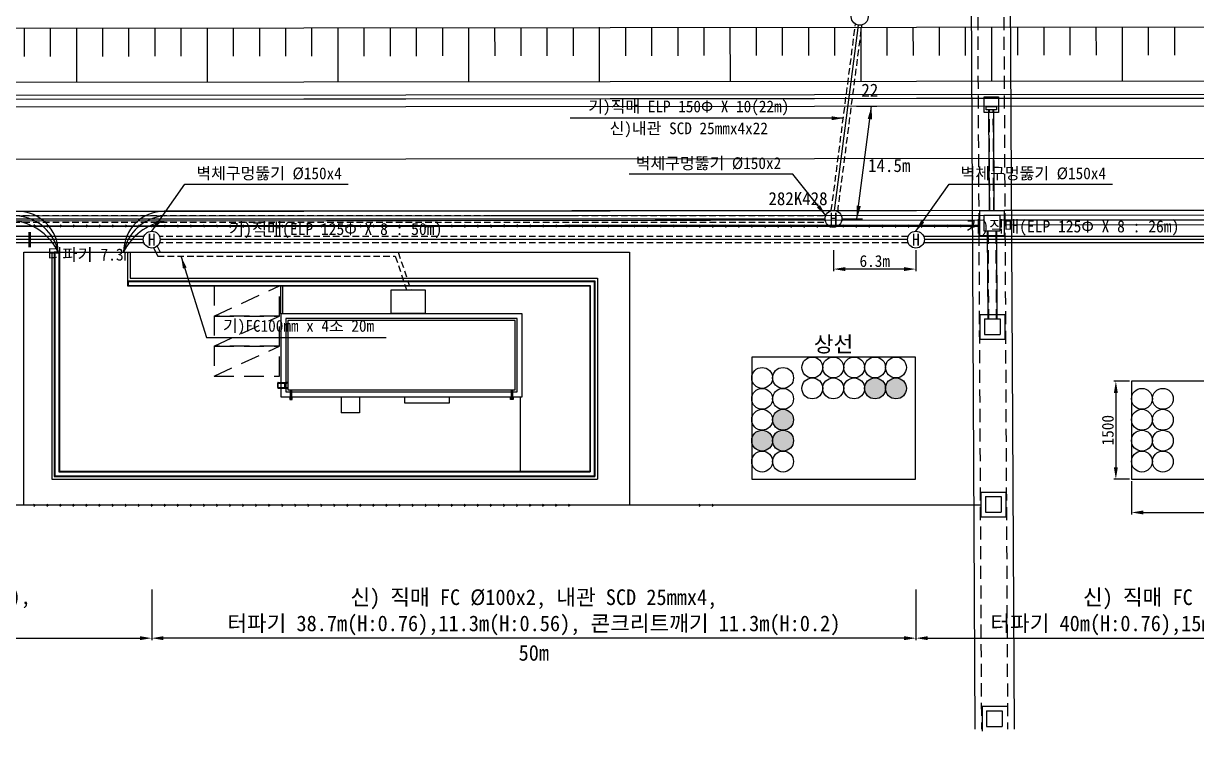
# Model space of a CAD drawing. Header units: millimetres. Extents: x 186056 to 186946, y 311645 to 311835.
# Drawn here: x 186129.1 to 186218.9, y 311645.1 to 311700.9 of the extents above; entities that cross this region are included whole.
import ezdxf
from ezdxf.enums import TextEntityAlignment as Align

# ---------------------------------------------------------------- set-up
doc = ezdxf.new("R2010")
doc.units = ezdxf.units.MM
for name, pattern in [('A-DASHD01X', [1.5, 1, -0.5]), ('DASHEDX2', [1.5, 1, -0.5]), ('HID', [2.3, 1.5, -0.8]), ('HIDDEN', [0.375, 0.25, -0.125])]:
    doc.linetypes.add(name, pattern=pattern)
for name, color, linetype in [('TT-LINE', 7, 'Continuous'), ('TT-MANH', 4, 'Continuous'), ('TZ-BASE', 253, 'Continuous'), ('TZ-DIMS', 1, 'Continuous'), ('TZ-LEAL', 1, 'Continuous'), ('TZ-LEAT', 3, 'Continuous'), ('TZ-LINE', 7, 'Continuous'), ('TZ-TEX2', 3, 'Continuous'), ('TZ-TEXT', 6, 'Continuous')]:
    doc.layers.add(name, color=color, linetype=linetype)
doc.styles.get("Standard").update_dxf_attribs({"font": 'GulimChe.ttf'})
doc.linetypes.add('ZIGZAG', pattern='A,0.00254,-5.08,[131,ltypeshp.shx,S=5.08,R=0,X=-5.08,Y=0],-10.16,[131,ltypeshp.shx,S=5.08,R=180,X=5.08,Y=0],-5.08', length=20.32254)
doc.dimstyles.new('D300', dxfattribs={"dimscale": 0.3, "dimtxt": 3, "dimasz": 3, "dimexe": 0.5, "dimexo": 0.5, "dimgap": 0.5, "dimtad": 1, "dimdec": 0, "dimzin": 1, "dimdsep": 46, "dimlunit": 6, "dimtxsty": 'Standard', "dimcen": 1, "dimclrd": 1, "dimclre": 1, "dimclrt": 3, "dimadec": 0, "dimazin": 0, "dimtfac": 1, "dimtdec": 0, "dimtix": 1, "dimtmove": 2, "dimatfit": 3, "dimfxl": 0, "dimtvp": 2, "dimlwd": -1, "dimlwe": -1, "dimarcsym": 0})

# ---------------------------------------------------------------- blocks, each defined once
blk = doc.blocks.new('*D4')
at = {"layer": 'DEFPOINTS', "color": 0, "ltscale": 2}
for p in [(186213.907, 311673.565), (186212.712, 311666.065), (186213.907, 311666.065)]:
    blk.add_point(p, dxfattribs=at)
at = {"layer": 'TZ-DIMS', "color": 1, "ltscale": 2}
for p, q in [((186213.757, 311673.565), (186212.562, 311673.565)), ((186212.712, 311672.665), (186212.712, 311666.965)), ((186213.757, 311666.065), (186212.562, 311666.065))]:
    blk.add_line(p, q, dxfattribs=at)
for points in [[(186212.562, 311672.665), (186212.862, 311672.665), (186212.712, 311673.565)], [(186212.562, 311666.965), (186212.862, 311666.965), (186212.712, 311666.065)]]:
    blk.add_solid(points, dxfattribs=at)
at = {"layer": 'TZ-DIMS', "color": 3, "ltscale": 2, "insert": (186212.1, 311669.815), "char_height": 0.9, "attachment_point": 5, "rotation": 90}
blk.add_mtext('1500', dxfattribs=at)
blk = doc.blocks.new('*D5')
at = {"layer": 'DEFPOINTS', "color": 0, "ltscale": 2}
for p in [(186213.907, 311666.065), (186228.907, 311666.065), (186228.907, 311663.517)]:
    blk.add_point(p, dxfattribs=at)
at = {"layer": 'TZ-DIMS', "color": 1, "ltscale": 2}
for p, q in [((186213.907, 311665.915), (186213.907, 311663.367)), ((186228.907, 311665.915), (186228.907, 311663.367)), ((186214.807, 311663.517), (186228.007, 311663.517))]:
    blk.add_line(p, q, dxfattribs=at)
for points in [[(186214.807, 311663.667), (186214.807, 311663.367), (186213.907, 311663.517)], [(186228.007, 311663.667), (186228.007, 311663.367), (186228.907, 311663.517)]]:
    blk.add_solid(points, dxfattribs=at)
at = {"layer": 'TZ-DIMS', "color": 3, "ltscale": 2, "insert": (186221.407, 311664.128), "char_height": 0.9, "attachment_point": 5}
blk.add_mtext('3000', dxfattribs=at)
blk = doc.blocks.new('*D6')
at = {"layer": 'DEFPOINTS', "color": 0, "ltscale": 2}
for p in [(186191.119, 311683.757), (186197.419, 311683.757), (186191.119, 311682.147)]:
    blk.add_point(p, dxfattribs=at)
at = {"layer": 'TZ-DIMS', "color": 1, "ltscale": 2}
for p, q in [((186191.119, 311683.607), (186191.119, 311681.997)), ((186197.419, 311683.607), (186197.419, 311681.997)), ((186196.519, 311682.147), (186192.019, 311682.147))]:
    blk.add_line(p, q, dxfattribs=at)
for points in [[(186192.019, 311682.297), (186192.019, 311681.997), (186191.119, 311682.147)], [(186196.519, 311682.297), (186196.519, 311681.997), (186197.419, 311682.147)]]:
    blk.add_solid(points, dxfattribs=at)
at = {"layer": 'TZ-DIMS', "color": 3, "ltscale": 2, "insert": (186194.269, 311682.758), "char_height": 0.9, "width": 0.59176, "attachment_point": 5}
blk.add_mtext('6.3m', dxfattribs=at)
blk = doc.blocks.new('*D8')
at = {"layer": 'DEFPOINTS', "color": 0, "ltscale": 2}
for p in [(186197.419, 311657.771), (186251.046, 311657.771), (186251.046, 311653.896)]:
    blk.add_point(p, dxfattribs=at)
at = {"layer": 'TZ-TEXT', "color": 1, "ltscale": 2}
for p, q in [((186197.419, 311657.621), (186197.419, 311653.746)), ((186251.046, 311657.621), (186251.046, 311653.746)), ((186198.319, 311653.896), (186250.146, 311653.896))]:
    blk.add_line(p, q, dxfattribs=at)
for points in [[(186198.319, 311654.046), (186198.319, 311653.746), (186197.419, 311653.896)], [(186250.146, 311654.046), (186250.146, 311653.746), (186251.046, 311653.896)]]:
    blk.add_solid(points, dxfattribs=at)
at = {"layer": 'TZ-TEXT', "color": 3, "ltscale": 2, "insert": (186224.233, 311655.872), "char_height": 1.2, "attachment_point": 5}
blk.add_mtext('{\\C6;신) 직매 FC Ø100x2, 내관 SCD 25mmx4,\\P터파기 40m(H:0.76),15m(H:0.56), 콘크리트깨기 15m(H:0.2)}', dxfattribs=at)
blk = doc.blocks.new('*D9')
at = {"layer": 'DEFPOINTS', "color": 0, "ltscale": 2}
for p in [(186138.961, 311657.771), (186197.419, 311657.771), (186138.961, 311653.896)]:
    blk.add_point(p, dxfattribs=at)
at = {"layer": 'TZ-TEXT', "color": 1, "ltscale": 2}
for p, q in [((186138.961, 311657.621), (186138.961, 311653.746)), ((186197.419, 311657.621), (186197.419, 311653.746)), ((186196.519, 311653.896), (186139.861, 311653.896))]:
    blk.add_line(p, q, dxfattribs=at)
for points in [[(186139.861, 311654.046), (186139.861, 311653.746), (186138.961, 311653.896)], [(186196.519, 311654.046), (186196.519, 311653.746), (186197.419, 311653.896)]]:
    blk.add_solid(points, dxfattribs=at)
at = {"layer": 'TZ-TEXT', "color": 3, "ltscale": 2, "insert": (186168.19, 311655.872), "char_height": 1.2, "attachment_point": 5}
blk.add_mtext('{\\C6;신) 직매 FC Ø100x2, 내관 SCD 25mmx4,\\P터파기 38.7m(H:0.76),11.3m(H:0.56), 콘크리트깨기 11.3m(H:0.2)}', dxfattribs=at)
blk = doc.blocks.new('*D10')
at = {"layer": 'DEFPOINTS', "color": 0, "ltscale": 2}
for p in [(186089.556, 311657.771), (186138.961, 311657.771), (186138.961, 311653.896)]:
    blk.add_point(p, dxfattribs=at)
at = {"layer": 'TZ-TEXT', "color": 1, "ltscale": 2}
for p, q in [((186089.556, 311657.621), (186089.556, 311653.746)), ((186138.961, 311657.621), (186138.961, 311653.746)), ((186090.456, 311653.896), (186138.061, 311653.896))]:
    blk.add_line(p, q, dxfattribs=at)
for points in [[(186090.456, 311654.046), (186090.456, 311653.746), (186089.556, 311653.896)], [(186138.061, 311654.046), (186138.061, 311653.746), (186138.961, 311653.896)]]:
    blk.add_solid(points, dxfattribs=at)
at = {"layer": 'TZ-TEXT', "color": 3, "ltscale": 2, "insert": (186114.259, 311656.937), "char_height": 1.2, "attachment_point": 5}
blk.add_mtext('{\\C6;신) 직매 FC Ø100x2, 내관 SCD 25mmx4\\P터파기 50.3mm(H:0.76-41.8m H:0.56-8.5m),\\P콘크리트깨기 8.5m(H:0.2)}', dxfattribs=at)

msp = doc.modelspace()

# ---------------------------------------------------------------- hatches: boundary and pattern name
at = {"layer": 'TZ-LINE', "ltscale": 2}
h = msp.add_hatch(color=256, dxfattribs=at)
h.dxf.hatch_style = 1
h.paths.add_polyline_path([(186193.493, 311673.015, 1), (186195.093, 311673.015, 1)])
h = msp.add_hatch(color=256, dxfattribs=at)
h.dxf.hatch_style = 1
h.paths.add_polyline_path([(186195.093, 311673.015, 1), (186196.693, 311673.015, 1)])
h = msp.add_hatch(color=256, dxfattribs=at)
h.dxf.hatch_style = 1
h.paths.add_polyline_path([(186186.454, 311670.615, 1), (186188.054, 311670.615, 1)])
h = msp.add_hatch(color=256, dxfattribs=at)
h.dxf.hatch_style = 1
h.paths.add_polyline_path([(186184.854, 311669.015, 1), (186186.454, 311669.015, 1)])
h = msp.add_hatch(color=256, dxfattribs=at)
h.dxf.hatch_style = 1
h.paths.add_polyline_path([(186186.454, 311669.015, 1), (186188.054, 311669.015, 1)])

# ---------------------------------------------------------------- linework, layer by layer
at = {"layer": 'TT-LINE', "linetype": 'ByBlock', "ltscale": 2}
for p, q in [((186139.107, 311683.774), (186139.422, 311683.137)), ((186139.381, 311683.913), (186139.612, 311683.443))]:
    msp.add_line(p, q, dxfattribs=at)
at = {"layer": 'TT-LINE', "linetype": 'HIDDEN', "ltscale": 2}
for p, q in [((186139.422, 311683.137), (186157.591, 311683.137)), ((186139.612, 311683.443), (186157.812, 311683.443)), ((186157.591, 311683.137), (186158.453, 311680.552)), ((186157.812, 311683.443), (186158.777, 311680.552))]:
    msp.add_line(p, q, dxfattribs=at)
at = {"layer": 'TT-MANH'}
for centre in [(186193.119, 311701.456), (186191.119, 311685.997), (186138.961, 311684.401), (186197.419, 311684.401)]:
    msp.add_circle(centre, 0.644, dxfattribs=at)
at = {"layer": 'TZ-BASE', "linetype": 'Continuous'}
for p, q in [((186201.397, 311747.941), (186201.93, 311646.923)), ((186204.397, 311747.927), (186204.93, 311646.923)), ((186055.927, 311695.395), (186301.259, 311695.62)), ((186055.927, 311695.393), (186301.259, 311695.619)), ((186055.927, 311695.401), (186301.259, 311695.607)), ((186055.927, 311695.095), (186301.259, 311695.32)), ((186055.927, 311695.093), (186301.259, 311695.319)), ((186055.927, 311695.101), (186301.259, 311695.307)), ((186202.627, 311695.329), (186203.727, 311695.33)), ((186202.637, 311694.129), (186202.627, 311695.329)), ((186203.727, 311695.33), (186203.737, 311694.13)), ((186055.927, 311694.495), (186301.259, 311694.72)), ((186055.927, 311694.493), (186301.259, 311694.719)), ((186055.927, 311694.501), (186301.259, 311694.707)), ((186203.041, 311686.633), (186203.006, 311694.329)), ((186203.401, 311686.635), (186203.366, 311694.331)), ((186203.737, 311694.13), (186202.637, 311694.129)), ((186202.271, 311686.629), (186055.927, 311686.495)), ((186055.927, 311686.145), (186202.623, 311686.279)), ((186202.271, 311686.629), (186139.917, 311686.572)), ((186139.917, 311686.222), (186202.624, 311686.279)), ((186202.271, 311686.629), (186204.171, 311686.639)), ((186202.271, 311686.629), (186204.171, 311686.639)), ((186202.271, 311686.629), (186202.281, 311684.729)), ((186202.271, 311686.629), (186202.281, 311684.729)), ((186202.625, 311686.284), (186203.825, 311686.285)), ((186202.625, 311686.284), (186203.825, 311686.285)), ((186202.625, 311686.284), (186202.626, 311685.084)), ((186202.625, 311686.284), (186202.626, 311685.084)), ((186203.823, 311686.28), (186301.259, 311686.37)), ((186203.825, 311686.285), (186203.826, 311685.085)), ((186203.825, 311686.285), (186203.826, 311685.085)), ((186204.171, 311686.639), (186204.181, 311684.739)), ((186204.171, 311686.639), (186204.181, 311684.739)), ((186202.624, 311685.879), (186055.927, 311685.745)), ((186055.927, 311685.395), (186202.276, 311685.529)), ((186055.927, 311685.395), (186129.777, 311685.463)), ((186138.848, 311685.471), (186202.277, 311685.529)), ((186202.624, 311685.879), (186139.917, 311685.822)), ((186301.259, 311685.97), (186203.824, 311685.88)), ((186202.281, 311684.729), (186204.181, 311684.739)), ((186202.281, 311684.729), (186204.181, 311684.739)), ((186202.626, 311685.084), (186203.826, 311685.085)), ((186202.626, 311685.084), (186203.826, 311685.085)), ((186202.879, 311685.084), (186202.915, 311678.33)), ((186202.879, 311685.084), (186202.915, 311678.33)), ((186203.579, 311685.084), (186203.615, 311678.33)), ((186203.579, 311685.084), (186203.615, 311678.33)), ((186202.317, 311678.679), (186204.217, 311678.681)), ((186202.317, 311678.679), (186204.217, 311678.681)), ((186202.317, 311678.679), (186202.319, 311676.779)), ((186202.667, 311678.329), (186203.867, 311678.331)), ((186202.667, 311678.329), (186203.867, 311678.331)), ((186202.667, 311678.329), (186202.668, 311677.129)), ((186203.867, 311678.331), (186203.868, 311677.131)), ((186204.217, 311678.681), (186204.219, 311676.781)), ((186202.319, 311676.779), (186204.219, 311676.781)), ((186202.668, 311677.129), (186203.868, 311677.131)), ((186202.389, 311665.079), (186204.289, 311665.081)), ((186202.389, 311665.079), (186202.39, 311663.179)), ((186202.739, 311664.73), (186203.939, 311664.731)), ((186202.739, 311664.73), (186202.74, 311663.53)), ((186203.939, 311664.731), (186203.94, 311663.531)), ((186204.289, 311665.081), (186204.29, 311663.181)), ((186202.39, 311663.179), (186204.29, 311663.181)), ((186202.74, 311663.53), (186203.94, 311663.531)), ((186202.475, 311648.679), (186204.375, 311648.681)), ((186202.475, 311648.679), (186202.477, 311646.779)), ((186202.826, 311648.33), (186204.026, 311648.331)), ((186202.826, 311648.33), (186202.827, 311647.13)), ((186204.026, 311648.331), (186204.027, 311647.131)), ((186202.827, 311647.13), (186204.027, 311647.131))]:
    msp.add_line(p, q, dxfattribs=at)
at = {"layer": 'TZ-BASE', "linetype": 'DASHEDX2'}
for p, q in [((186201.897, 311747.938), (186202.43, 311646.923)), ((186203.897, 311747.93), (186204.43, 311646.923)), ((186203.071, 311686.633), (186203.036, 311694.329)), ((186203.371, 311686.635), (186203.336, 311694.331)), ((186202.929, 311685.084), (186202.965, 311678.33)), ((186203.529, 311685.084), (186203.565, 311678.33))]:
    msp.add_line(p, q, dxfattribs=at)
at = {"layer": 'TZ-BASE'}
for p, q in [((186082.846, 311700.556), (186301.259, 311700.752)), ((186129.221, 311698.42), (186129.219, 311700.598)), ((186131.221, 311698.422), (186131.219, 311700.6)), ((186133.223, 311696.464), (186133.219, 311700.606)), ((186135.221, 311698.427), (186135.219, 311700.603)), ((186137.221, 311698.429), (186137.219, 311700.605)), ((186139.221, 311698.432), (186139.219, 311700.607)), ((186141.221, 311698.434), (186141.219, 311700.609)), ((186143.223, 311696.474), (186143.219, 311700.615)), ((186145.221, 311698.439), (186145.219, 311700.616)), ((186147.221, 311698.441), (186147.219, 311700.618)), ((186149.221, 311698.444), (186149.219, 311700.62)), ((186151.221, 311698.446), (186151.219, 311700.622)), ((186153.223, 311696.483), (186153.219, 311700.627)), ((186155.221, 311698.451), (186155.219, 311700.629)), ((186157.221, 311698.454), (186157.219, 311700.631)), ((186159.221, 311698.456), (186159.219, 311700.633)), ((186161.221, 311698.458), (186161.219, 311700.635)), ((186163.223, 311696.492), (186163.219, 311700.64)), ((186165.221, 311698.463), (186165.219, 311700.642)), ((186167.221, 311698.466), (186167.219, 311700.644)), ((186169.221, 311698.468), (186169.219, 311700.646)), ((186171.221, 311698.471), (186171.219, 311700.648)), ((186173.223, 311696.501), (186173.219, 311700.653)), ((186175.221, 311698.475), (186175.219, 311700.655)), ((186177.221, 311698.478), (186177.219, 311700.657)), ((186179.221, 311698.48), (186179.219, 311700.659)), ((186181.221, 311698.483), (186181.219, 311700.661)), ((186183.223, 311696.51), (186183.219, 311700.666)), ((186185.221, 311698.487), (186185.219, 311700.648)), ((186187.221, 311698.49), (186187.219, 311700.65)), ((186189.221, 311698.492), (186189.219, 311700.652)), ((186191.221, 311698.495), (186191.219, 311700.654)), ((186193.223, 311696.52), (186193.219, 311700.659)), ((186195.221, 311698.5), (186195.219, 311700.661)), ((186197.221, 311698.502), (186197.219, 311700.663)), ((186199.221, 311698.504), (186199.219, 311700.665)), ((186201.221, 311698.507), (186201.219, 311700.667)), ((186203.223, 311696.529), (186203.219, 311700.672)), ((186205.221, 311698.512), (186205.219, 311700.666)), ((186207.221, 311698.514), (186207.219, 311700.668)), ((186209.221, 311698.517), (186209.219, 311700.67)), ((186211.221, 311698.519), (186211.219, 311700.672)), ((186213.223, 311696.538), (186213.219, 311700.677)), ((186215.221, 311698.524), (186215.219, 311700.675)), ((186217.221, 311698.526), (186217.219, 311700.677)), ((186055.927, 311696.393), (186301.259, 311696.619)), ((186055.927, 311690.495), (186301.259, 311690.72)), ((186055.927, 311690.493), (186301.259, 311690.719)), ((186055.927, 311686.495), (186301.259, 311686.72)), ((186055.927, 311686.493), (186301.259, 311686.719)), ((186103.603, 311685.439), (186202.275, 311685.439)), ((186129.953, 311685.547), (186130.075, 311685.462)), ((186130.075, 311685.462), (186129.961, 311685.365)), ((186130.956, 311685.547), (186131.079, 311685.462)), ((186131.079, 311685.462), (186130.964, 311685.365)), ((186131.952, 311685.544), (186132.074, 311685.459)), ((186132.074, 311685.459), (186131.96, 311685.362)), ((186132.948, 311685.542), (186133.07, 311685.456)), ((186133.07, 311685.456), (186132.955, 311685.359)), ((186133.944, 311685.539), (186134.066, 311685.454)), ((186133.944, 311685.539), (186134.066, 311685.454)), ((186134.066, 311685.454), (186133.951, 311685.357)), ((186134.066, 311685.454), (186133.951, 311685.357)), ((186134.94, 311685.536), (186135.062, 311685.451)), ((186135.062, 311685.451), (186134.947, 311685.354)), ((186135.941, 311685.538), (186136.063, 311685.453)), ((186136.063, 311685.453), (186135.948, 311685.356)), ((186136.944, 311685.538), (186137.066, 311685.453)), ((186137.066, 311685.453), (186136.951, 311685.356)), ((186137.94, 311685.536), (186138.062, 311685.45)), ((186138.062, 311685.45), (186137.947, 311685.353)), ((186138.936, 311685.533), (186139.058, 311685.448)), ((186139.058, 311685.448), (186138.943, 311685.351)), ((186139.931, 311685.53), (186140.054, 311685.445)), ((186139.931, 311685.53), (186140.054, 311685.445)), ((186140.054, 311685.445), (186139.939, 311685.348)), ((186140.054, 311685.445), (186139.939, 311685.348)), ((186140.927, 311685.528), (186141.049, 311685.442)), ((186141.049, 311685.442), (186140.935, 311685.346)), ((186141.928, 311685.529), (186142.051, 311685.444)), ((186142.051, 311685.444), (186141.936, 311685.347)), ((186142.932, 311685.529), (186143.054, 311685.444)), ((186143.054, 311685.444), (186142.939, 311685.347)), ((186143.927, 311685.527), (186144.05, 311685.441)), ((186144.05, 311685.441), (186143.935, 311685.345)), ((186144.923, 311685.524), (186145.045, 311685.439)), ((186145.045, 311685.439), (186144.931, 311685.342)), ((186145.919, 311685.524), (186146.041, 311685.439)), ((186145.919, 311685.524), (186146.041, 311685.439)), ((186146.041, 311685.439), (186145.927, 311685.342)), ((186146.041, 311685.439), (186145.927, 311685.342)), ((186146.915, 311685.522), (186147.037, 311685.436)), ((186147.037, 311685.436), (186146.922, 311685.339)), ((186147.916, 311685.523), (186148.038, 311685.438)), ((186148.038, 311685.438), (186147.924, 311685.341)), ((186148.919, 311685.523), (186149.042, 311685.438)), ((186149.042, 311685.438), (186148.927, 311685.341)), ((186149.915, 311685.521), (186150.037, 311685.435)), ((186150.037, 311685.435), (186149.923, 311685.338)), ((186150.911, 311685.518), (186151.033, 311685.433)), ((186151.033, 311685.433), (186150.918, 311685.336)), ((186151.907, 311685.525), (186152.029, 311685.44)), ((186151.907, 311685.525), (186152.029, 311685.44)), ((186152.029, 311685.44), (186151.914, 311685.343)), ((186152.029, 311685.44), (186151.914, 311685.343)), ((186152.903, 311685.522), (186153.025, 311685.437)), ((186153.025, 311685.437), (186152.91, 311685.34)), ((186153.904, 311685.524), (186154.026, 311685.439)), ((186154.026, 311685.439), (186153.911, 311685.342)), ((186154.907, 311685.529), (186155.029, 311685.444)), ((186155.029, 311685.444), (186154.914, 311685.347)), ((186155.903, 311685.527), (186156.025, 311685.441)), ((186156.025, 311685.441), (186155.91, 311685.345)), ((186156.899, 311685.524), (186157.021, 311685.439)), ((186156.899, 311685.524), (186157.021, 311685.439)), ((186157.021, 311685.439), (186156.906, 311685.342)), ((186157.021, 311685.439), (186156.906, 311685.342)), ((186157.894, 311685.522), (186158.017, 311685.437)), ((186158.017, 311685.437), (186157.902, 311685.34)), ((186158.896, 311685.524), (186159.018, 311685.439)), ((186159.018, 311685.439), (186158.903, 311685.342)), ((186159.899, 311685.524), (186160.021, 311685.439)), ((186160.021, 311685.439), (186159.906, 311685.342)), ((186160.893, 311685.527), (186161.015, 311685.442)), ((186161.015, 311685.442), (186160.901, 311685.345)), ((186161.889, 311685.525), (186162.011, 311685.439)), ((186162.011, 311685.439), (186161.896, 311685.343)), ((186162.885, 311685.522), (186163.007, 311685.437)), ((186162.885, 311685.522), (186163.007, 311685.437)), ((186163.007, 311685.437), (186162.892, 311685.34)), ((186163.007, 311685.437), (186162.892, 311685.34)), ((186163.882, 311685.522), (186164.004, 311685.437)), ((186164.004, 311685.437), (186163.89, 311685.34)), ((186164.883, 311685.524), (186165.005, 311685.439)), ((186165.005, 311685.439), (186164.891, 311685.342)), ((186165.886, 311685.549), (186166.009, 311685.464)), ((186166.009, 311685.464), (186165.894, 311685.367)), ((186166.882, 311685.547), (186167.005, 311685.462)), ((186167.005, 311685.462), (186166.89, 311685.365)), ((186167.878, 311685.544), (186168, 311685.459)), ((186168, 311685.459), (186167.886, 311685.362)), ((186168.874, 311685.542), (186168.996, 311685.456)), ((186168.874, 311685.542), (186168.996, 311685.456)), ((186168.996, 311685.456), (186168.881, 311685.359)), ((186168.996, 311685.456), (186168.881, 311685.359)), ((186169.87, 311685.539), (186169.992, 311685.454)), ((186169.992, 311685.454), (186169.877, 311685.357)), ((186170.871, 311685.541), (186170.993, 311685.455)), ((186170.993, 311685.455), (186170.878, 311685.359)), ((186171.874, 311685.541), (186171.996, 311685.455)), ((186171.996, 311685.455), (186171.882, 311685.359)), ((186172.87, 311685.538), (186172.992, 311685.453)), ((186172.992, 311685.453), (186172.877, 311685.356)), ((186173.866, 311685.536), (186173.988, 311685.45)), ((186173.988, 311685.45), (186173.873, 311685.353)), ((186174.862, 311685.533), (186174.984, 311685.448)), ((186174.862, 311685.533), (186174.984, 311685.448)), ((186174.984, 311685.448), (186174.869, 311685.351)), ((186174.984, 311685.448), (186174.869, 311685.351)), ((186175.857, 311685.53), (186175.98, 311685.445)), ((186175.98, 311685.445), (186175.865, 311685.348)), ((186176.859, 311685.532), (186176.981, 311685.447)), ((186176.981, 311685.447), (186176.866, 311685.35)), ((186177.862, 311685.532), (186177.984, 311685.447)), ((186177.984, 311685.447), (186177.869, 311685.35)), ((186178.858, 311685.529), (186178.98, 311685.444)), ((186178.98, 311685.444), (186178.865, 311685.347)), ((186179.853, 311685.527), (186179.976, 311685.441)), ((186179.976, 311685.441), (186179.861, 311685.345)), ((186180.849, 311685.524), (186180.971, 311685.439)), ((186180.849, 311685.524), (186180.971, 311685.439)), ((186180.971, 311685.439), (186180.857, 311685.342)), ((186180.971, 311685.439), (186180.857, 311685.342)), ((186181.845, 311685.522), (186181.967, 311685.436)), ((186181.967, 311685.436), (186181.853, 311685.339)), ((186182.846, 311685.523), (186182.968, 311685.438)), ((186182.968, 311685.438), (186182.854, 311685.341)), ((186183.849, 311685.523), (186183.972, 311685.438)), ((186183.972, 311685.438), (186183.857, 311685.341)), ((186184.845, 311685.521), (186184.968, 311685.435)), ((186184.968, 311685.435), (186184.853, 311685.338)), ((186185.841, 311685.518), (186185.963, 311685.433)), ((186185.963, 311685.433), (186185.849, 311685.336)), ((186186.837, 311685.524), (186186.959, 311685.439)), ((186186.837, 311685.524), (186186.959, 311685.439)), ((186186.959, 311685.439), (186186.844, 311685.342)), ((186186.959, 311685.439), (186186.844, 311685.342)), ((186187.833, 311685.522), (186187.955, 311685.436)), ((186187.955, 311685.436), (186187.84, 311685.339)), ((186188.834, 311685.523), (186188.956, 311685.438)), ((186188.956, 311685.438), (186188.841, 311685.341)), ((186189.837, 311685.523), (186189.959, 311685.438)), ((186189.959, 311685.438), (186189.845, 311685.341)), ((186190.833, 311685.521), (186190.955, 311685.435)), ((186190.955, 311685.435), (186190.84, 311685.338)), ((186191.829, 311685.527), (186191.951, 311685.441)), ((186191.951, 311685.441), (186191.836, 311685.345)), ((186192.825, 311685.524), (186192.947, 311685.439)), ((186192.825, 311685.524), (186192.947, 311685.439)), ((186192.947, 311685.439), (186192.832, 311685.342)), ((186192.947, 311685.439), (186192.832, 311685.342)), ((186193.82, 311685.522), (186193.943, 311685.436)), ((186193.943, 311685.436), (186193.828, 311685.339)), ((186194.822, 311685.523), (186194.944, 311685.438)), ((186194.944, 311685.438), (186194.829, 311685.341)), ((186195.825, 311685.523), (186195.947, 311685.438)), ((186195.947, 311685.438), (186195.832, 311685.341)), ((186196.821, 311685.521), (186196.943, 311685.435)), ((186196.943, 311685.435), (186196.828, 311685.338)), ((186197.816, 311685.518), (186197.939, 311685.433)), ((186197.939, 311685.433), (186197.824, 311685.336)), ((186198.812, 311685.524), (186198.934, 311685.439)), ((186198.812, 311685.524), (186198.934, 311685.439)), ((186198.934, 311685.439), (186198.82, 311685.342)), ((186198.934, 311685.439), (186198.82, 311685.342)), ((186199.813, 311685.526), (186199.936, 311685.441)), ((186199.936, 311685.441), (186199.821, 311685.344)), ((186200.817, 311685.526), (186200.939, 311685.441)), ((186200.939, 311685.441), (186200.824, 311685.344)), ((186201.812, 311685.523), (186201.935, 311685.438)), ((186201.935, 311685.438), (186201.82, 311685.341)), ((186131.307, 311683.452), (186131.307, 311666.072)), ((186131.507, 311683.452), (186131.507, 311666.272)), ((186131.907, 311683.452), (186131.507, 311683.452)), ((186131.557, 311683.402), (186131.557, 311666.322)), ((186131.857, 311683.402), (186131.557, 311683.402)), ((186131.857, 311683.431), (186131.857, 311666.622)), ((186131.907, 311683.452), (186131.907, 311666.672)), ((186137.107, 311681.252), (186172.862, 311681.252)), ((186137.107, 311681.252), (186137.107, 311680.852)), ((186137.107, 311680.852), (186172.462, 311680.852)), ((186137.157, 311681.202), (186172.812, 311681.202)), ((186137.157, 311681.202), (186137.157, 311680.902)), ((186137.157, 311680.902), (186172.512, 311680.902)), ((186137.307, 311681.452), (186173.062, 311681.452)), ((186148.833, 311678.732), (186148.834, 311680.852)), ((186148.983, 311678.732), (186148.984, 311680.852)), ((186172.462, 311680.852), (186172.462, 311666.672)), ((186172.512, 311680.902), (186172.512, 311666.622)), ((186172.812, 311681.202), (186172.812, 311666.322)), ((186172.862, 311681.252), (186172.862, 311666.272)), ((186173.062, 311681.452), (186173.062, 311666.072)), ((186157.288, 311678.752), (186157.288, 311680.552)), ((186157.288, 311680.552), (186159.888, 311680.552)), ((186159.888, 311680.552), (186159.888, 311678.752)), ((186167.293, 311678.732), (186148.833, 311678.732)), ((186148.833, 311678.732), (186148.833, 311672.372)), ((186166.913, 311678.352), (186149.213, 311678.352)), ((186149.213, 311678.352), (186149.213, 311672.752)), ((186166.763, 311678.202), (186149.363, 311678.202)), ((186149.363, 311678.202), (186149.363, 311672.902)), ((186166.463, 311678.202), (186149.663, 311678.202)), ((186159.888, 311678.752), (186157.288, 311678.752)), ((186166.763, 311672.902), (186166.763, 311678.202)), ((186166.913, 311672.752), (186166.913, 311678.352)), ((186167.293, 311672.372), (186167.293, 311678.732)), ((186148.608, 311673.074), (186148.608, 311673.431)), ((186148.621, 311673.477), (186149.295, 311673.477)), ((186148.621, 311673.427), (186149.295, 311673.427)), ((186148.621, 311673.077), (186149.295, 311673.077)), ((186148.621, 311673.027), (186149.295, 311673.027)), ((186148.633, 311673.074), (186148.633, 311673.431)), ((186148.833, 311673.427), (186148.833, 311673.077)), ((186149.133, 311673.077), (186149.133, 311673.427)), ((186149.363, 311672.902), (186166.763, 311672.902)), ((186149.563, 311672.902), (186149.563, 311672.372)), ((186149.663, 311672.902), (186149.663, 311672.372)), ((186166.463, 311672.902), (186166.463, 311672.372)), ((186166.563, 311672.902), (186166.563, 311672.372)), ((186148.833, 311672.372), (186167.293, 311672.372)), ((186149.213, 311672.752), (186166.913, 311672.752)), ((186149.713, 311672.372), (186149.513, 311672.372)), ((186149.513, 311672.372), (186149.513, 311672.172)), ((186149.513, 311672.172), (186149.713, 311672.172)), ((186149.546, 311672.272), (186149.683, 311672.272)), ((186149.613, 311672.204), (186149.613, 311672.341)), ((186149.713, 311672.172), (186149.713, 311672.372)), ((186153.463, 311672.372), (186153.463, 311671.152)), ((186153.463, 311672.372), (186153.463, 311671.152)), ((186153.463, 311672.372), (186153.463, 311671.152)), ((186154.863, 311672.372), (186154.863, 311671.152)), ((186158.313, 311671.872), (186158.313, 311672.372)), ((186161.713, 311671.872), (186158.313, 311671.872)), ((186161.713, 311672.372), (186161.713, 311671.872)), ((186166.413, 311672.172), (186166.413, 311672.372)), ((186166.413, 311672.372), (186166.613, 311672.372)), ((186166.613, 311672.172), (186166.413, 311672.172)), ((186166.58, 311672.272), (186166.444, 311672.272)), ((186166.513, 311672.204), (186166.513, 311672.341)), ((186166.613, 311672.372), (186166.613, 311672.172)), ((186167.143, 311672.372), (186167.143, 311666.652)), ((186154.863, 311671.152), (186153.463, 311671.152)), ((186131.857, 311666.622), (186172.512, 311666.622)), ((186131.907, 311666.672), (186172.462, 311666.672)), ((186167.143, 311666.652), (186131.907, 311666.652)), ((186131.307, 311666.072), (186173.062, 311666.072)), ((186131.507, 311666.272), (186172.862, 311666.272)), ((186131.557, 311666.322), (186172.812, 311666.322)), ((186202.389, 311664.072), (186103.618, 311664.072)), ((186129.928, 311664.157), (186130.05, 311664.072)), ((186130.05, 311664.072), (186129.935, 311663.975)), ((186130.931, 311664.157), (186131.053, 311664.072)), ((186131.053, 311664.072), (186130.939, 311663.975)), ((186131.927, 311664.157), (186132.049, 311664.072)), ((186132.049, 311664.072), (186131.934, 311663.975)), ((186132.923, 311664.157), (186133.045, 311664.072)), ((186133.045, 311664.072), (186132.93, 311663.975)), ((186133.919, 311664.157), (186134.041, 311664.072)), ((186133.919, 311664.157), (186134.041, 311664.072)), ((186134.041, 311664.072), (186133.926, 311663.975)), ((186134.041, 311664.072), (186133.926, 311663.975)), ((186134.914, 311664.157), (186135.037, 311664.072)), ((186135.037, 311664.072), (186134.922, 311663.975)), ((186135.916, 311664.157), (186136.038, 311664.072)), ((186136.038, 311664.072), (186135.923, 311663.975)), ((186136.919, 311664.157), (186137.041, 311664.072)), ((186137.041, 311664.072), (186136.926, 311663.975)), ((186137.915, 311664.157), (186138.037, 311664.072)), ((186138.037, 311664.072), (186137.922, 311663.975)), ((186138.91, 311664.157), (186139.033, 311664.072)), ((186139.033, 311664.072), (186138.918, 311663.975)), ((186139.906, 311664.157), (186140.028, 311664.072)), ((186139.906, 311664.157), (186140.028, 311664.072)), ((186140.028, 311664.072), (186139.914, 311663.975)), ((186140.028, 311664.072), (186139.914, 311663.975)), ((186140.902, 311664.157), (186141.024, 311664.072)), ((186141.024, 311664.072), (186140.909, 311663.975)), ((186141.903, 311664.157), (186142.025, 311664.072)), ((186142.025, 311664.072), (186141.911, 311663.975)), ((186142.906, 311664.157), (186143.029, 311664.072)), ((186143.029, 311664.072), (186142.914, 311663.975)), ((186143.902, 311664.157), (186144.024, 311664.072)), ((186144.024, 311664.072), (186143.91, 311663.975)), ((186144.898, 311664.157), (186145.02, 311664.072)), ((186145.02, 311664.072), (186144.905, 311663.975)), ((186145.894, 311664.157), (186146.016, 311664.072)), ((186145.894, 311664.157), (186146.016, 311664.072)), ((186146.016, 311664.072), (186145.901, 311663.975)), ((186146.016, 311664.072), (186145.901, 311663.975)), ((186146.89, 311664.157), (186147.012, 311664.072)), ((186147.012, 311664.072), (186146.897, 311663.975)), ((186147.891, 311664.157), (186148.013, 311664.072)), ((186148.013, 311664.072), (186147.898, 311663.975)), ((186148.894, 311664.157), (186149.016, 311664.072)), ((186149.016, 311664.072), (186148.902, 311663.975)), ((186149.89, 311664.157), (186150.012, 311664.072)), ((186150.012, 311664.072), (186149.897, 311663.975)), ((186150.886, 311664.157), (186151.008, 311664.072)), ((186151.008, 311664.072), (186150.893, 311663.975)), ((186151.882, 311664.157), (186152.004, 311664.072)), ((186152.004, 311664.072), (186151.889, 311663.975)), ((186157.869, 311664.157), (186157.991, 311664.072)), ((186157.991, 311664.072), (186157.877, 311663.975)), ((186158.865, 311664.157), (186158.987, 311664.072)), ((186158.987, 311664.072), (186158.872, 311663.975)), ((186159.866, 311664.157), (186159.988, 311664.072)), ((186159.988, 311664.072), (186159.874, 311663.975)), ((186160.869, 311664.157), (186160.992, 311664.072)), ((186160.992, 311664.072), (186160.877, 311663.975)), ((186161.865, 311664.157), (186161.987, 311664.072)), ((186161.987, 311664.072), (186161.873, 311663.975)), ((186162.861, 311664.157), (186162.983, 311664.072)), ((186162.983, 311664.072), (186162.868, 311663.975)), ((186163.857, 311664.157), (186163.979, 311664.072)), ((186163.857, 311664.157), (186163.979, 311664.072)), ((186163.979, 311664.072), (186163.864, 311663.975)), ((186163.979, 311664.072), (186163.864, 311663.975)), ((186164.853, 311664.157), (186164.975, 311664.072)), ((186164.975, 311664.072), (186164.86, 311663.975)), ((186165.854, 311664.157), (186165.976, 311664.072)), ((186165.976, 311664.072), (186165.861, 311663.975)), ((186166.857, 311664.157), (186166.979, 311664.072)), ((186166.979, 311664.072), (186166.865, 311663.975)), ((186167.853, 311664.157), (186167.975, 311664.072)), ((186167.975, 311664.072), (186167.86, 311663.975)), ((186168.849, 311664.157), (186168.971, 311664.072)), ((186168.971, 311664.072), (186168.856, 311663.975)), ((186169.845, 311664.157), (186169.967, 311664.072)), ((186169.845, 311664.157), (186169.967, 311664.072)), ((186169.967, 311664.072), (186169.852, 311663.975)), ((186169.967, 311664.072), (186169.852, 311663.975)), ((186170.84, 311664.157), (186170.963, 311664.072)), ((186170.963, 311664.072), (186170.848, 311663.975)), ((186180.824, 311664.157), (186180.946, 311664.072)), ((186180.946, 311664.072), (186180.831, 311663.975)), ((186181.82, 311664.157), (186181.942, 311664.072)), ((186181.82, 311664.157), (186181.942, 311664.072)), ((186181.942, 311664.072), (186181.827, 311663.975)), ((186181.942, 311664.072), (186181.827, 311663.975))]:
    msp.add_line(p, q, dxfattribs=at)
at = {"layer": 'TZ-BASE', "linetype": 'A-DASHD01X'}
for p, q in [((186202.929, 311685.084), (186202.965, 311678.33)), ((186203.529, 311685.084), (186203.565, 311678.33))]:
    msp.add_line(p, q, dxfattribs=at)
at = {"layer": 'TZ-BASE', "linetype": 'ByBlock'}
for p, q in [((186129.185, 311664.072), (186129.185, 311683.452)), ((186129.185, 311683.452), (186175.513, 311683.452)), ((186137.107, 311683.452), (186137.107, 311681.252)), ((186137.307, 311683.452), (186137.307, 311681.452)), ((186175.513, 311683.452), (186175.513, 311664.072)), ((186175.513, 311664.072), (186129.185, 311664.072))]:
    msp.add_line(p, q, dxfattribs=at)
at = {"layer": 'TZ-BASE', "linetype": 'HID'}
for p, q in [((186148.734, 311680.852), (186143.734, 311680.852)), ((186143.734, 311680.852), (186143.734, 311678.552)), ((186143.734, 311678.552), (186148.734, 311680.852)), ((186148.734, 311678.552), (186148.734, 311680.852)), ((186148.734, 311678.552), (186143.734, 311678.552)), ((186143.734, 311678.552), (186143.734, 311676.252)), ((186143.734, 311676.252), (186148.734, 311678.552)), ((186143.734, 311678.552), (186148.734, 311678.552)), ((186148.734, 311676.252), (186148.734, 311678.552)), ((186148.734, 311676.252), (186143.734, 311676.252)), ((186143.734, 311676.252), (186143.734, 311673.952)), ((186143.734, 311673.952), (186148.734, 311676.252)), ((186143.734, 311676.252), (186148.734, 311676.252)), ((186148.734, 311673.952), (186148.734, 311676.252)), ((186143.734, 311673.952), (186148.734, 311673.952))]:
    msp.add_line(p, q, dxfattribs=at)
at = {"layer": 'TZ-BASE', "linetype": 'Continuous'}
for points in [[(186202.784, 311694.579), (186203.584, 311694.58), (186203.586, 311694.33), (186202.786, 311694.329), (186202.784, 311694.579)], [(186301.259, 311686.72), (186204.171, 311686.631)], [(186204.177, 311685.531), (186301.259, 311685.62)]]:
    msp.add_lwpolyline(points, dxfattribs=at)
at = {"layer": 'TZ-BASE'}
for points in [[(186151.882, 311664.157), (186152.004, 311664.072), (186151.889, 311663.975)], [(186152.877, 311664.157), (186153, 311664.072), (186152.885, 311663.975)], [(186153.879, 311664.157), (186154.001, 311664.072), (186153.886, 311663.975)], [(186154.882, 311664.157), (186155.004, 311664.072), (186154.889, 311663.975)], [(186155.878, 311664.157), (186156, 311664.072), (186155.885, 311663.975)], [(186156.873, 311664.157), (186156.996, 311664.072), (186156.881, 311663.975)], [(186157.869, 311664.157), (186157.991, 311664.072), (186157.877, 311663.975)]]:
    msp.add_lwpolyline(points, dxfattribs=at)
for centre, radius in [((186149.613, 311672.272), 0.075), ((186149.613, 311672.272), 0.05), ((186166.513, 311672.272), 0.075), ((186166.513, 311672.272), 0.05)]:
    msp.add_circle(centre, radius, dxfattribs=at)
at = {"layer": 'TZ-BASE', "linetype": 'Continuous'}
for centre, radius, start, end in [((186128.697, 311683.452), 3.11, 0, 90), ((186139.931, 311683.446), 3.124, 90.26092, 179.89193), ((186140.224, 311682.747), 3.488, 95.04015, 168.33734), ((186128.41, 311682.758), 3.468, 11.54948, 85.24292), ((186127.907, 311681.545), 4.342, 26.06421, 79.51394), ((186140.738, 311681.52), 4.38, 100.79768, 153.8169)]:
    msp.add_arc(centre, radius, start, end, dxfattribs=at)
at = {"layer": 'TZ-BASE'}
for centre, start, end in [((186148.621, 311673.452), 90, 270), ((186148.621, 311673.052), 90, 270), ((186149.295, 311673.452), 270, 90), ((186149.295, 311673.052), 270, 90)]:
    msp.add_arc(centre, 0.025, start, end, dxfattribs=at)
at = {"layer": 'TZ-DIMS', "ltscale": 2}
for points in [[(186192.879, 311694.621), (186194.441, 311694.621)], [(186192.91, 311685.997), (186194.026, 311694.621)], [(186191.763, 311685.997), (186193.325, 311685.997)]]:
    msp.add_lwpolyline(points, dxfattribs=at)
for points in [[(186193.732, 311693.651), (186194.063, 311693.608), (186194.026, 311694.621)], [(186192.873, 311687.01), (186193.204, 311686.967), (186192.91, 311685.997)]]:
    msp.add_solid(points, dxfattribs=at)
at = {"layer": 'TZ-LEAL'}
for points in [[(186187.994, 311689.423), (186175.488, 311689.423)], [(186141.492, 311688.651), (186153.998, 311688.651)], [(186199.95, 311688.651), (186212.456, 311688.651)], [(186143.161, 311676.902), (186156.905, 311676.902)]]:
    msp.add_lwpolyline(points, dxfattribs=at)
at = {"layer": 'TZ-LINE', "linetype": 'HIDDEN', "ltscale": 2}
for points in [[(186190.947, 311686.618), (186192.795, 311700.9)], [(186191.443, 311686.554), (186193.291, 311700.836)], [(186073.694, 311684.703), (186090.861, 311686.247), (186190.525, 311686.247)], [(186073.739, 311684.205), (186090.884, 311685.747), (186190.525, 311685.747)], [(186196.825, 311684.651), (186139.554, 311684.651)], [(186196.825, 311684.151), (186139.554, 311684.151)]]:
    msp.add_lwpolyline(points, dxfattribs=at)
at = {"layer": 'TZ-LINE', "linetype": 'ZIGZAG', "ltscale": 0.049}
for points in [[(186191.201, 311686.636), (186193.036, 311700.818)], [(186073.767, 311684.459), (186090.873, 311685.997), (186190.475, 311685.997)], [(186138.317, 311684.401), (186090.2, 311684.401)], [(186196.775, 311684.401), (186139.605, 311684.401)], [(186220.763, 311684.401), (186198.063, 311684.401)]]:
    msp.add_lwpolyline(points, dxfattribs=at)
at = {"layer": 'TZ-LINE', "ltscale": 2}
for points in [[(186138.367, 311684.651), (186090.15, 311684.651)], [(186220.814, 311684.651), (186198.012, 311684.651)], [(186138.367, 311684.151), (186090.15, 311684.151)], [(186220.814, 311684.151), (186198.012, 311684.151)]]:
    msp.add_lwpolyline(points, dxfattribs=at)
at = {"layer": 'TZ-LINE', "ltscale": 2, "const_width": 0.2}
msp.add_lwpolyline([(186129.613, 311683.809), (186129.613, 311684.994)], dxfattribs=at)
at = {"layer": 'TZ-LINE', "ltscale": 2}
for points in [[(186184.854, 311666.065), (186197.383, 311666.065), (186197.383, 311675.415), (186184.854, 311675.415)], [(186213.907, 311666.065), (186228.907, 311666.065), (186228.907, 311673.565), (186213.907, 311673.565)]]:
    msp.add_lwpolyline(points, close=True, dxfattribs=at)
for centre in [(186185.654, 311673.815), (186187.254, 311673.815), (186189.493, 311674.615), (186191.093, 311674.615), (186192.693, 311674.615), (186194.293, 311674.615), (186195.893, 311674.615), (186189.493, 311673.015), (186191.093, 311673.015), (186192.693, 311673.015), (186194.293, 311673.015), (186195.893, 311673.015), (186185.654, 311672.215), (186187.254, 311672.215), (186214.707, 311672.215), (186216.307, 311672.215), (186185.654, 311670.615), (186187.254, 311670.615), (186214.707, 311670.615), (186216.307, 311670.615), (186185.654, 311669.015), (186187.254, 311669.015), (186214.707, 311669.015), (186216.307, 311669.015), (186185.654, 311667.415), (186187.254, 311667.415), (186214.707, 311667.415), (186216.307, 311667.415)]:
    msp.add_circle(centre, 0.8, dxfattribs=at)

# ---------------------------------------------------------------- texts
at = {"layer": 'TT-MANH', "linetype": 'ByBlock'}
for p in [(186191.119, 311685.997), (186138.961, 311684.401), (186197.419, 311684.401)]:
    msp.add_text('H', height=0.92, dxfattribs=at).set_placement(p, align=Align.MIDDLE)
at = {"layer": 'TZ-LEAT'}
for s, height, p in [('22', 1, (186193.891, 311695.841)), ('기)직매 ELP 150Φ X 10(22m)', 0.9, (186180.041, 311694.531)), ('기)FC100mm x 4조 20m', 0.9, (186150.194, 311677.739))]:
    msp.add_text(s, height=height, dxfattribs=at).set_placement(p, align=Align.MIDDLE)
at = {"layer": 'TZ-LEAT', "ltscale": 2, "char_height": 1, "attachment_point": 5}
for s, insert in [('14.5m', (186195.374, 311690.069)), ('282K428', (186188.399, 311687.532))]:
    msp.add_mtext(s, dxfattribs=dict(at, insert=insert))
at = {"layer": 'TZ-TEX2'}
for s, height, p in [('기)직매(ELP 125Φ X 8 : 50m)', 0.92, (186153.03, 311685.152)), ('기)직매(ELP 125Φ X 8 : 26m)', 0.92, (186209.413, 311685.351)), ('상선', 1.2, (186191.119, 311676.415))]:
    msp.add_text(s, height=height, dxfattribs=at).set_placement(p, align=Align.MIDDLE)
at = {"layer": 'TZ-TEXT'}
for s, height, p in [('신)내관 SCD 25mmx4x22', 0.9, (186180.041, 311692.858)), ('터파기 7.3m', 0.92, (186134.194, 311683.267))]:
    msp.add_text(s, height=height, dxfattribs=at).set_placement(p, align=Align.MIDDLE)
for s, rotation, p in [('벽체구멍뚫기 Ø150x2', 0.05182, (186181.548, 311690.259)), ('벽체구멍뚫기 Ø150x4', 359.94818, (186147.939, 311689.487)), ('벽체구멍뚫기 Ø150x4', 359.94818, (186206.396, 311689.487))]:
    msp.add_text(s, height=0.9, rotation=rotation, dxfattribs=at).set_placement(p, align=Align.MIDDLE)
at = {"layer": 'TZ-TEXT', "ltscale": 2, "insert": (186168.19, 311652.763), "char_height": 1.2, "attachment_point": 5}
msp.add_mtext('50m', dxfattribs=at)

# ---------------------------------------------------------------- dimensions: what is measured, and where the dimension line sits
at = {"layer": 'TZ-DIMS', "ltscale": 2}
for base, p1, p2, text, picture, middle in [((186191.119, 311682.147), (186197.419, 311683.757), (186191.119, 311683.757), '<>.3m', '*D6', (186194.269, 311682.758)), ((186228.907, 311663.517), (186213.907, 311666.065), (186228.907, 311666.065), '3000', '*D5', (186221.407, 311664.128))]:
    dim = msp.add_linear_dim(base=base, p1=p1, p2=p2, text=text, dimstyle='D300', dxfattribs=at)
    dim.commit()
    dim.dimension.update_dxf_attribs({"geometry": picture, "text_midpoint": middle})
dim = msp.add_linear_dim(base=(186212.712, 311666.065), p1=(186213.907, 311673.565), p2=(186213.907, 311666.065), angle=90, text='1500', dimstyle='D300', dxfattribs=at)
dim.commit()
dim.dimension.update_dxf_attribs({"geometry": '*D4', "text_midpoint": (186212.1, 311669.815)})
at = {"layer": 'TZ-TEXT', "ltscale": 2}
for base, p1, p2, text, picture, middle in [((186138.961, 311653.896), (186089.556, 311657.771), (186138.961, 311657.771), '{\\C6;신) 직매 FC Ø100x2, 내관 SCD 25mmx4^J터파기 50.3mm(H:0.76-41.8m H:0.56-8.5m),\\P콘크리트깨기 8.5m(H:0.2)}', '*D10', (186114.259, 311656.937)), ((186138.961, 311653.896), (186197.419, 311657.771), (186138.961, 311657.771), '{\\C6;신) 직매 FC Ø100x2, 내관 SCD 25mmx4,\\P터파기 38.7m(H:0.76),11.3m(H:0.56), 콘크리트깨기 11.3m(H:0.2)}', '*D9', (186168.19, 311655.872)), ((186251.046, 311653.896), (186197.419, 311657.771), (186251.046, 311657.771), '{\\C6;신) 직매 FC Ø100x2, 내관 SCD 25mmx4,\\P터파기 40m(H:0.76),15m(H:0.56), 콘크리트깨기 15m(H:0.2)}', '*D8', (186224.233, 311655.872))]:
    dim = msp.add_linear_dim(base=base, p1=p1, p2=p2, text=text, dimstyle='D300', override={"dimtxt": 4}, dxfattribs=at)
    dim.commit()
    dim.dimension.update_dxf_attribs({"geometry": picture, "text_midpoint": middle})

# ---------------------------------------------------------------- leaders
at = {"layer": 'TZ-LEAL'}
for points in [[(186191.871, 311693.695), (186170.977, 311693.695)], [(186190.525, 311686.247), (186187.994, 311689.423)], [(186138.961, 311685.045), (186141.492, 311688.651, -0.464)], [(186197.419, 311685.045), (186199.95, 311688.651, -0.464)], [(186141.217, 311683.08), (186143.161, 311676.902, -0.21)]]:
    msp.add_leader(points, dimstyle='D300', dxfattribs=at)

doc.saveas('drawing.dxf')
